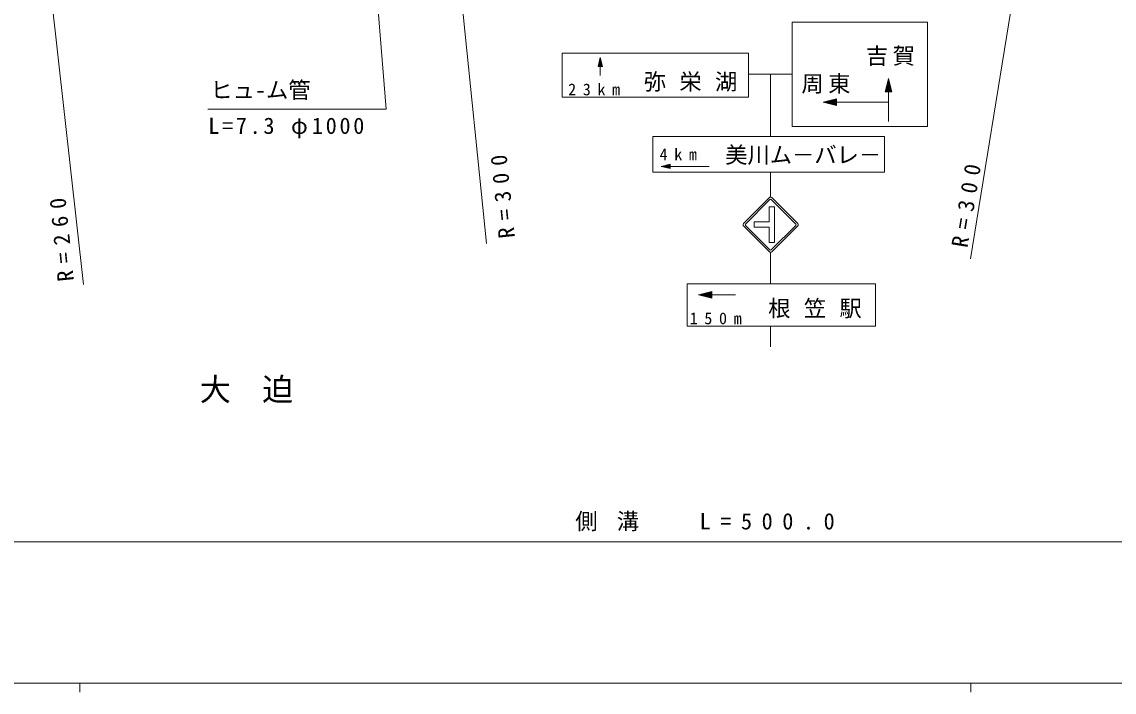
# Model space of a CAD drawing. Units: millimetres, scale not verified. Extents: x 40000 to 680000, y 20000 to 380000.
# Drawn here: x 261482 to 384074, y 204000 to 279205 of the extents above; entities that cross this region are included whole.
import ezdxf
from ezdxf.enums import TextEntityAlignment as Align

# ---------------------------------------------------------------- set-up
doc = ezdxf.new("R2010")
doc.units = ezdxf.units.MM
doc.header["$LTSCALE"] = 1000
doc.layers.add('S-BGD', color=7, linetype='Continuous', lineweight=13)
doc.layers.add('S-BGD-HTXT', color=7, linetype='Continuous', lineweight=13)
doc.styles.add('ＭＳ ゴシック', font='')
doc.styles.get('ＭＳ ゴシック').set_extended_font_data('MS Gothic')

msp = doc.modelspace()

# ---------------------------------------------------------------- linework, layer by layer
at = {"layer": 'S-BGD'}
for p, q in [((313621, 254329), (309077, 299165)), ((367965, 252611), (375133, 297039)), ((300313, 294313), (302379, 269406)), ((268394, 249726), (263547, 293256)), ((347925, 267461), (347925, 279159)), ((347925, 279159), (363115, 279159)), ((363115, 279159), (363115, 267461)), ((322132, 270742), (322132, 275675)), ((322132, 275675), (343026, 275675)), ((326398, 275203), (326148, 274203)), ((326185, 274228), (326398, 275098)), ((326223, 274266), (326398, 274998)), ((326260, 274303), (326398, 274898)), ((326298, 274341), (326398, 274796)), ((326335, 274378), (326398, 274696)), ((326648, 274203), (326398, 275203)), ((326398, 273188), (326398, 275203)), ((326398, 273188), (326398, 275203)), ((326398, 275101), (326610, 274228)), ((326398, 274998), (326573, 274266)), ((326398, 274898), (326535, 274303)), ((326398, 274796), (326498, 274341)), ((326398, 274696), (326460, 274378)), ((343026, 275675), (343026, 270742)), ((326148, 274203), (326648, 274203)), ((326610, 274228), (326185, 274228)), ((326573, 274266), (326223, 274266)), ((326535, 274303), (326260, 274303)), ((326498, 274341), (326298, 274341)), ((326460, 274378), (326335, 274378)), ((326373, 274416), (326398, 274593)), ((326423, 274416), (326373, 274416)), ((326398, 274416), (326398, 274593)), ((326398, 274593), (326423, 274416)), ((343026, 273346), (347925, 273346)), ((345518, 273346), (345518, 266333)), ((358741, 272855), (358366, 271355)), ((358422, 271392), (358741, 272697)), ((358479, 271448), (358741, 272547)), ((358535, 271505), (358741, 272397)), ((358591, 271561), (358741, 272243)), ((358741, 268030), (358741, 272855)), ((359116, 271355), (358741, 272855)), ((358741, 270181), (358741, 272855)), ((358741, 272701), (359060, 271392)), ((358741, 272547), (359004, 271448)), ((358741, 272397), (358947, 271505)), ((358741, 272243), (358891, 271561)), ((358366, 271355), (359116, 271355)), ((359060, 271392), (358422, 271392)), ((359004, 271448), (358479, 271448)), ((358947, 271505), (358535, 271505)), ((358891, 271561), (358591, 271561)), ((358647, 271617), (358741, 272093)), ((358835, 271617), (358647, 271617)), ((358704, 271673), (358741, 271940)), ((358779, 271673), (358704, 271673)), ((358741, 272093), (358835, 271617)), ((358741, 271673), (358741, 271940)), ((358741, 271940), (358779, 271673)), ((343026, 270742), (322132, 270742)), ((352920, 270556), (351420, 270181)), ((351420, 270181), (358741, 270181)), ((351420, 270181), (352920, 269806)), ((358741, 270181), (351420, 270181)), ((351574, 270181), (352883, 270499)), ((352883, 269862), (351578, 270181)), ((351728, 270181), (352827, 270443)), ((352827, 269918), (351728, 270181)), ((351878, 270181), (352770, 270387)), ((352770, 269974), (351878, 270181)), ((352032, 270181), (352714, 270331)), ((352714, 270031), (352032, 270181)), ((352182, 270181), (352658, 270274)), ((352658, 270087), (352182, 270181)), ((352335, 270181), (352602, 270218)), ((352602, 270181), (352335, 270181)), ((352602, 270143), (352335, 270181)), ((352602, 270218), (352602, 270143)), ((352658, 270274), (352658, 270087)), ((352714, 270331), (352714, 270031)), ((352770, 270387), (352770, 269974)), ((352827, 270443), (352827, 269918)), ((352883, 270499), (352883, 269862)), ((352920, 269806), (352920, 270556)), ((302379, 269406), (282358, 269406)), ((363115, 267461), (347925, 267461)), ((332303, 262327), (332303, 266333)), ((332303, 266333), (358288, 266333)), ((358288, 266333), (358288, 262327)), ((334226, 263237), (333226, 262987)), ((333226, 262987), (338616, 262987)), ((333226, 262987), (334226, 262737)), ((338616, 262987), (333226, 262987)), ((333328, 262987), (334201, 263199)), ((334201, 262774), (333331, 262987)), ((333431, 262987), (334163, 263162)), ((334163, 262812), (333431, 262987)), ((333531, 262987), (334126, 263124)), ((334126, 262849), (333531, 262987)), ((333633, 262987), (334088, 263087)), ((334088, 262887), (333633, 262987)), ((333733, 262987), (334051, 263049)), ((334051, 262924), (333733, 262987)), ((333836, 262987), (334013, 263012)), ((334013, 262987), (333836, 262987)), ((334013, 262962), (333836, 262987)), ((334013, 263012), (334013, 262962)), ((334051, 263049), (334051, 262924)), ((334088, 263087), (334088, 262887)), ((334126, 263124), (334126, 262849)), ((334163, 263162), (334163, 262812)), ((334201, 263199), (334201, 262774)), ((334226, 262737), (334226, 263237)), ((358288, 262327), (332303, 262327)), ((345518, 262327), (345518, 259545)), ((345377, 259486), (342478, 256587)), ((342690, 256516), (345447, 259274)), ((345589, 259274), (348347, 256516)), ((345660, 259486), (348559, 256587)), ((345372, 258461), (345372, 256752)), ((345372, 258461), (345952, 258461)), ((345952, 254462), (345952, 258461)), ((342478, 256304), (345377, 253405)), ((345447, 253617), (342690, 256375)), ((343662, 256752), (345372, 256752)), ((343662, 256172), (343662, 256752)), ((348347, 256375), (345589, 253617)), ((348559, 256304), (345660, 253405)), ((343662, 256172), (345372, 256172)), ((345372, 256172), (345372, 254462)), ((345372, 254462), (345952, 254462)), ((345518, 253346), (345518, 249794)), ((336145, 245044), (336145, 249794)), ((336145, 249794), (357277, 249794)), ((338911, 248955), (337411, 248580)), ((337564, 248580), (338873, 248899)), ((338873, 248899), (338873, 248261)), ((338911, 248205), (338911, 248955)), ((357277, 249794), (357277, 245044)), ((341570, 248580), (337411, 248580)), ((337411, 248580), (338911, 248205)), ((341570, 248580), (337411, 248580)), ((338873, 248261), (337568, 248580)), ((337718, 248580), (338817, 248843)), ((338817, 248318), (337718, 248580)), ((337868, 248580), (338761, 248786)), ((338761, 248374), (337868, 248580)), ((338022, 248580), (338704, 248730)), ((338704, 248430), (338022, 248580)), ((338172, 248580), (338648, 248674)), ((338648, 248486), (338172, 248580)), ((338326, 248580), (338592, 248618)), ((338592, 248580), (338326, 248580)), ((338592, 248543), (338326, 248580)), ((338592, 248618), (338592, 248543)), ((338648, 248674), (338648, 248486)), ((338704, 248730), (338704, 248430)), ((338761, 248786), (338761, 248374)), ((338817, 248843), (338817, 248318)), ((357277, 245044), (336145, 245044)), ((345518, 245044), (345518, 242737)), ((69736, 220851), (559473, 220851))]:
    msp.add_line(p, q, dxfattribs=at)
for centre, radius, start, end in [((345518, 259345), 200, 45, 135), ((345518, 259203), 100, 45, 135), ((342619, 256445), 200, 135, 225), ((342760, 256445), 100, 135, 225), ((348276, 256445), 100, 315, 45), ((348417, 256445), 200, 315, 45), ((345518, 253546), 200, 225, 315), ((345518, 253688), 100, 225, 315)]:
    msp.add_arc(centre, radius, start, end, dxfattribs=at)
at = {"layer": 'S-BGD-HTXT'}
for p, q in [((40000, 205000), (579000, 205000)), ((268000, 205000), (268000, 204000)), ((368000, 205000), (368000, 204000))]:
    msp.add_line(p, q, dxfattribs=at)

# ---------------------------------------------------------------- texts
at = {"layer": 'S-BGD', "style": 'ＭＳ ゴシック'}
for s, p in [('ヒュ-ム管', (282637, 270095)), ('美川ム－バレ－', (340423, 262815))]:
    msp.add_text(s, height=1833, dxfattribs=at).set_placement(p, align=Align.BOTTOM_LEFT)
at = {"layer": 'S-BGD', "attachment_point": 7, "style": 'ＭＳ ゴシック'}
for s, insert, char_height in [('\\T1.2;吉賀', (356215, 274258), 1833), ('\\T1.6;弥栄湖', (331275, 271370), 1833), ('\\T1.2;周東', (348976, 271138), 1833), ('\\T1.83;23km', (322797, 270940), 1320), ('\\T1.24;L=7.3\\~φ1000', (282407, 266135), 1833), ('\\T1.83;4km', (333061, 263681), 1320), ('\\T1.6;根笠駅', (345246, 245932), 1833), ('\\T1.83;150m', (336435, 245259), 1320), ('\\T2;大迫', (281443, 236420), 2566), ('\\T1.86;側溝\u3000L=500.0', (323597, 222053), 1833)]:
    msp.add_mtext(s, dxfattribs=dict(at, insert=insert, char_height=char_height))
at = {"layer": 'S-BGD', "char_height": 1833, "attachment_point": 7, "style": 'ＭＳ ゴシック'}
for s, insert, rotation in [('\\T1.64;R=300', (316863, 255014), 95.8), ('\\T1.64;R=300', (367629, 253778), 80.6), ('\\T1.64;R=260', (267365, 250175), 95.8)]:
    msp.add_mtext(s, dxfattribs=dict(at, insert=insert, rotation=rotation))

doc.saveas('drawing.dxf')
